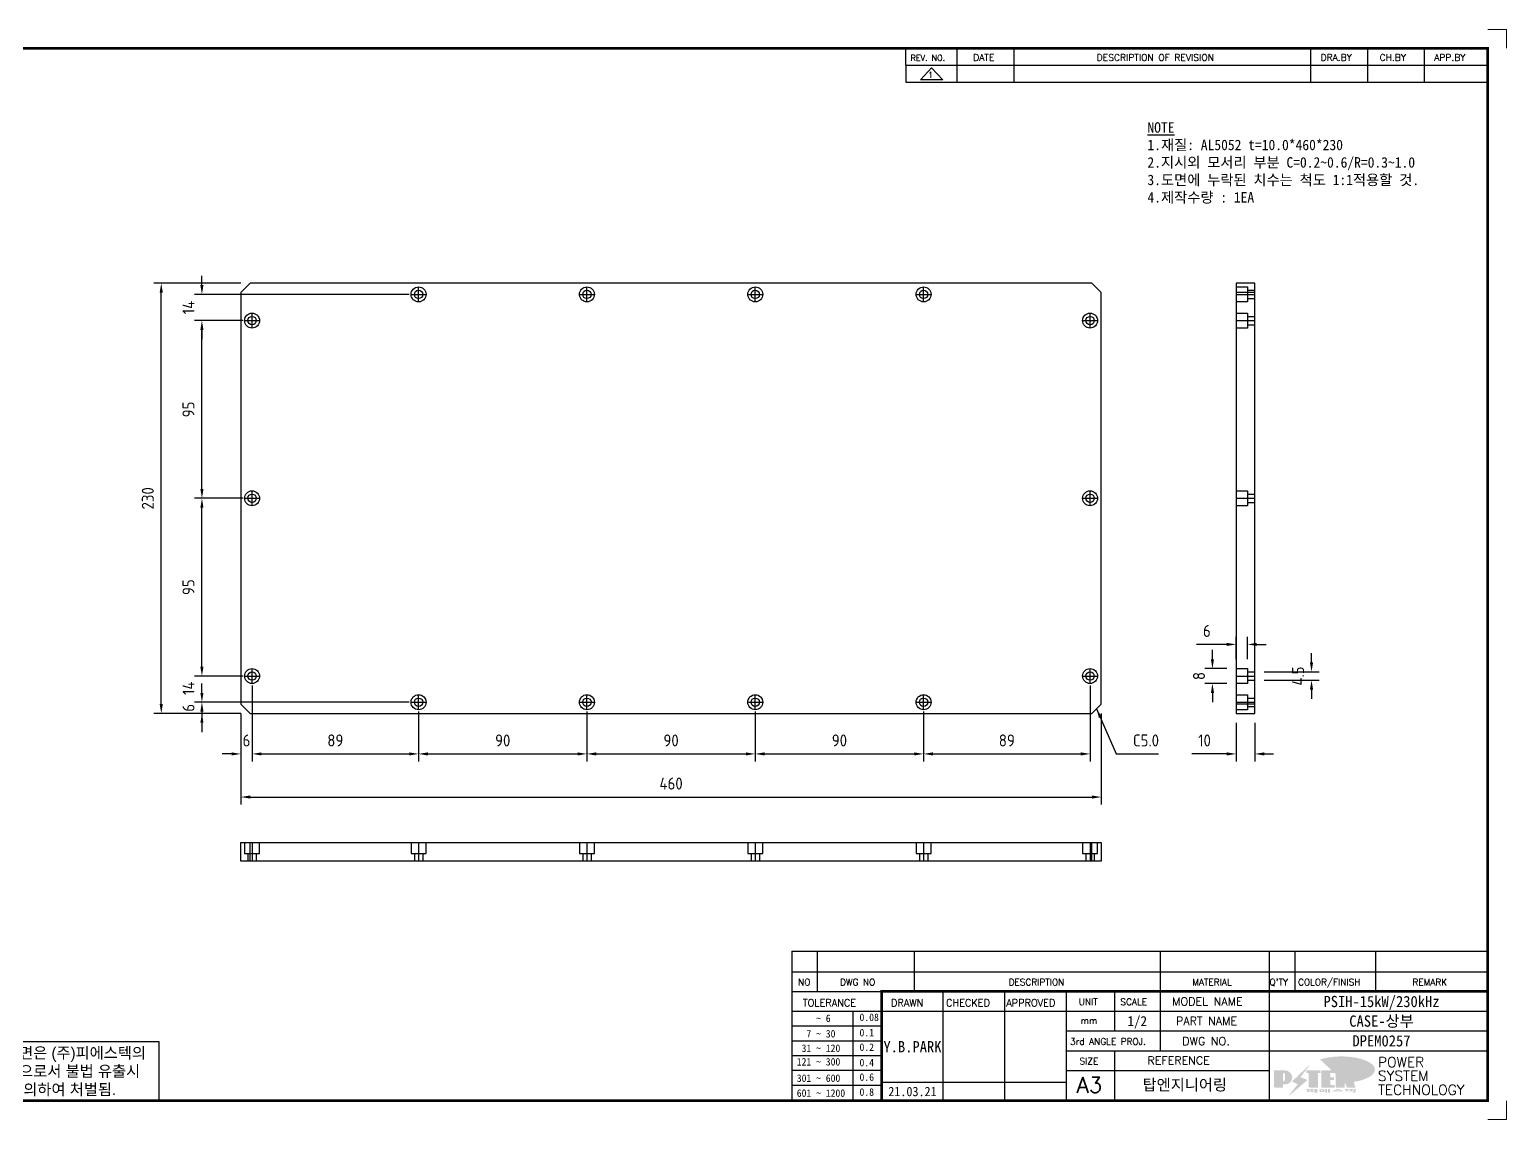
# Model space of a CAD drawing. Header units: millimetres. Extents: x -4251 to 2609, y -1673 to 4048.
# Drawn here: x -1588 to -798, y -331 to 251 of the extents above; entities that cross this region are included whole.
import ezdxf
from ezdxf.enums import TextEntityAlignment as Align

# ---------------------------------------------------------------- set-up
doc = ezdxf.new("R2010")
doc.units = ezdxf.units.MM
doc.linetypes.add('CENTER', pattern=[50.8, 31.75, -6.35, 6.35, -6.35])
doc.linetypes.add('HIDDENX2', pattern=[19.05, 12.7, -6.35])
for name, color, linetype in [('CENTER', 1, 'CENTER'), ('FORMAT-1', 7, 'Continuous'), ('line', 3, 'Continuous')]:
    doc.layers.add(name, color=color, linetype=linetype)
doc.styles.add('h1', font='')
doc.styles.add('HAN', font='')
doc.styles.add('RC', font='simplex.shx')
doc.styles.add('ROMANT', font='simplex.shx')
doc.styles.add('RT', font='simplex.shx', dxfattribs={"oblique": 15})
doc.styles.get("Standard").update_dxf_attribs({"font": 'ISOCP.SHX', "bigfont": 'WHGTXT.SHX'})
doc.styles.get('h1').set_extended_font_data('New Gulim')
doc.styles.get('HAN').set_extended_font_data('GulimChe')
doc.dimstyles.new('PS-2', dxfattribs={"dimscale": 2, "dimtxt": 3.2, "dimasz": 2.5, "dimexe": 2, "dimexo": 2.5, "dimgap": 2, "dimtad": 1, "dimtoh": 1, "dimrnd": 0.05, "dimzin": 12, "dimdsep": 46, "dimtxsty": 'Standard', "dimcen": 0, "dimclrt": 2, "dimazin": 3, "dimtfac": 1, "dimtofl": 0, "dimtmove": 0, "dimatfit": 3, "dimfxl": 0, "dimtolj": 1, "dimtzin": 0, "dimarcsym": 0})

# ---------------------------------------------------------------- blocks, each defined once
blk = doc.blocks.new('A$C3D6151C9')
at = {"color": 4}
for p, q in [((-455, 0), (-455, 10)), ((-5, 0), (-5, 10))]:
    blk.add_line(p, q, dxfattribs=at)
at = {"color": 2, "linetype": 'HIDDENX2'}
for p, q in [((-456.25, 4), (-456.25, 0)), ((-451.75, 4), (-451.75, 0)), ((-367.25, 4), (-367.25, 0)), ((-362.75, 4), (-362.75, 0)), ((-277.25, 4), (-277.25, 0)), ((-272.75, 4), (-272.75, 0)), ((-187.25, 4), (-187.25, 0)), ((-182.75, 4), (-182.75, 0)), ((-97.25, 4), (-97.25, 0)), ((-92.75, 4), (-92.75, 0)), ((-8.25, 4), (-8.25, 0)), ((-3.75, 4), (-3.75, 0))]:
    blk.add_line(p, q, dxfattribs=at)
at = {"color": 4}
blk.add_lwpolyline([(-460, 10), (0, 10), (0, 0), (-460, 0)], close=True, dxfattribs=at)
at = {"color": 2, "linetype": 'HIDDENX2'}
for points in [[(-458, 10), (-458, 4), (-450, 4), (-450, 10)], [(-369, 10), (-369, 4), (-361, 4), (-361, 10)], [(-279, 10), (-279, 4), (-271, 4), (-271, 10)], [(-189, 10), (-189, 4), (-181, 4), (-181, 10)], [(-99, 10), (-99, 4), (-91, 4), (-91, 10)], [(-10, 10), (-10, 4), (-2, 4), (-2, 10)]]:
    blk.add_lwpolyline(points, dxfattribs=at)
at = {"layer": 'CENTER'}
for p, q in [((-454, 10), (-454, 0)), ((-365, 10), (-365, 0)), ((-275, 10), (-275, 0)), ((-185, 10), (-185, 0)), ((-95, 10), (-95, 0)), ((-6, 10), (-6, 0))]:
    blk.add_line(p, q, dxfattribs=at)
blk = doc.blocks.new('A$C3FE42709')
at = {"color": 4}
for p, q in [((-219, 0), (-219, 10)), ((1, 0), (1, 10))]:
    blk.add_line(p, q, dxfattribs=at)
at = {"color": 2, "linetype": 'HIDDENX2'}
for p, q in [((-220.25, 4), (-220.25, 0)), ((-215.75, 4), (-215.75, 0)), ((-206.25, 4), (-206.25, 0)), ((-201.75, 4), (-201.75, 0)), ((-111.25, 4), (-111.25, 0)), ((-106.75, 4), (-106.75, 0)), ((-16.25, 4), (-16.25, 0)), ((-11.75, 4), (-11.75, 0)), ((-2.25, 4), (-2.25, 0)), ((2.25, 4), (2.25, 0))]:
    blk.add_line(p, q, dxfattribs=at)
at = {"color": 4}
blk.add_lwpolyline([(-224, 10), (6, 10), (6, 0), (-224, 0)], close=True, dxfattribs=at)
at = {"color": 2, "linetype": 'HIDDENX2'}
for points in [[(-222, 10), (-222, 4), (-214, 4), (-214, 10)], [(-208, 10), (-208, 4), (-200, 4), (-200, 10)], [(-113, 10), (-113, 4), (-105, 4), (-105, 10)], [(-18, 10), (-18, 4), (-10, 4), (-10, 10)], [(-4, 10), (-4, 4), (4, 4), (4, 10)]]:
    blk.add_lwpolyline(points, dxfattribs=at)
at = {"layer": 'CENTER'}
for p, q in [((-218, 10), (-218, 0)), ((-204, 10), (-204, 0)), ((-109, 10), (-109, 0)), ((-14, 10), (-14, 0)), ((0, 10), (0, 0))]:
    blk.add_line(p, q, dxfattribs=at)
blk = doc.blocks.new('re3')
at = {"color": 180}
for p, q in [((0, 0), (0, -4.55)), ((6.87, -0.64), (3.86, -3.91)), ((9.88, -3.91), (3.86, -3.91)), ((6.87, -0.64), (9.88, -3.91)), ((13.74, -4.55), (13.74, 0)), ((28.97, -4.55), (28.97, 0)), ((108.25, -4.55), (108.25, 0)), ((123.49, -4.55), (123.49, 0)), ((138.64, -4.55), (138.64, 0)), ((0, -4.55), (155.53, -4.55))]:
    blk.add_line(p, q, dxfattribs=at)
at = {"color": 2, "style": 'RC', "oblique": 15}
blk.add_attdef('REV.NO', text='', height=1.56, dxfattribs=at).set_placement((6.59, -2.56), align=Align.MIDDLE_CENTER)
blk.add_attdef('-1', text='', height=1.56, dxfattribs=at).set_placement((9.37, -1.66), align=Align.MIDDLE_LEFT)
at = {"color": 2, "style": 'HAN'}
for tag, p in [('REV.-DATE', (21.36, -2.28)), ('DRA.BY', (115.87, -2.28)), ('CH.BY', (131.07, -2.28)), ('APP.BY', (147.09, -2.28))]:
    blk.add_attdef(tag, text='', height=2.5, dxfattribs=at).set_placement(p, align=Align.MIDDLE_CENTER)
blk.add_attdef('DESCRIPTION-OF-REVISION', text='', height=2.5, dxfattribs=at).set_placement((31.61, -2.28), align=Align.MIDDLE_LEFT)
blk = doc.blocks.new('no3')
at = {"color": 180}
for p, q in [((0, 5.5), (0, 0)), ((0, 5.5), (186, 5.5)), ((6.79, 5.5), (6.79, 0)), ((32.74, 0.11), (32.74, 5.5)), ((98.4, 5.5), (98.4, 0)), ((127.61, 5.5), (127.61, 0)), ((134.43, 5.5), (134.43, 0)), ((155.98, 5.5), (155.98, 0))]:
    blk.add_line(p, q, dxfattribs=at)
at = {"color": 2, "style": 'HAN'}
for tag, p in [('PART-NO', (19.76, 2.75)), ('MATERIAL', (111.38, 2.75)), ("Q'TY", (131.02, 2.75)), ('COLOR/FINISH', (145.2, 2.75)), ('REMARK', (170.76, 2.75))]:
    blk.add_attdef(tag, text='', height=2.9, dxfattribs=at).set_placement(p, align=Align.MIDDLE_CENTER)
blk.add_attdef('DESCRIPTION', text='', height=2.9, dxfattribs=at).set_placement((34.51, 2.75), align=Align.MIDDLE_LEFT)
at = {"color": 2, "style": 'RT', "oblique": 15}
blk.add_attdef('NO', text='', height=1.74, dxfattribs=at).set_placement((3.38, 2.51), align=Align.MIDDLE_CENTER)
blk = doc.blocks.new('t3')
for p, q in [((0, 15.88), (46.25, 15.88)), ((0, 15.88), (0, 0)), ((46.25, 15.88), (46.25, 0)), ((0, 0), (46.25, 0))]:
    blk.add_line(p, q)
at = {"color": 1, "style": 'h1'}
for s, p in [('이도면은 (주)피에스텍의', (1.4, 11.29)), ('자산으로서 불법 유출시', (1.4, 6.41)), ('법에 의하여 처벌됨.', (1.4, 1.52))]:
    blk.add_text(s, height=3, dxfattribs=at).set_placement(p)
blk = doc.blocks.new('new LOGO')
at = {"layer": 'line'}
h = blk.add_hatch(color=253, dxfattribs=at)
edge = h.paths.add_edge_path()
edge.add_ellipse((333.9, 86.4), major_axis=(-165.9, 0), ratio=0.39426, start_angle=111.51268, end_angle=334.46902)
edge.add_ellipse((314.1, 81.2), major_axis=(-153.7, 0), ratio=0.40699, start_angle=121.30662, end_angle=327.74369, ccw=False)
edge.add_line((394, 27.8), (394.7, 25.6))
h = blk.add_hatch(color=1, dxfattribs=at)
h.paths.add_polyline_path([(41.5, 16.4), (54.3, 16.4, 1), (54.3, 82.9), (0, 82.9), (0, -0.1), (41.5, -0.1)])
h.paths.add_polyline_path([(41.5, 27.9), (41.5, 71.9), (43.6, 71.9, -0.414214), (54.6, 60.9), (54.6, 38.9, -0.414214), (43.6, 27.9)], flags=16)
h.paths.add_polyline_path([(214.7, 71.9), (227.5, 71.9), (227.5, 82.9), (159.7, 82.9), (159.7, 71.9), (172.5, 71.9), (172.5, -0.1), (214.7, -0.1)])
h.paths.add_polyline_path([(276, 37.4), (294.8, 37.4), (294.8, 49.1), (276, 49.1), (276, 71.9), (294.8, 71.9), (294.8, 82.9), (234.5, 82.9), (234.5, -0.1), (297, -0.1), (297, 10.9), (276, 10.9)])
h.paths.add_polyline_path([(347.2, 35.2), (359.7, -0.1), (400.5, -0.1), (379.6, 66.8), (399.7, 82.9), (380.6, 82.9), (347.2, 61.6), (347.2, 82.9), (305.5, 82.9), (305.5, -0.1), (347.2, -0.1)])
h = blk.add_hatch(color=250, dxfattribs=at)
h.paths.add_polyline_path([(44.5, 69.4), (46.6, 69.4, -0.129793), (52, 68, 0.221832), (43.6, 71.9), (41.5, 71.9), (41.5, 27.9), (43.6, 27.9, 0.02048), (44.5, 28)], flags=17)
h.paths.add_polyline_path([(44.5, 13.9), (57.3, 13.9, 0.72362), (77.1, 73.9, -0.679777), (54.3, 16.4), (41.5, 16.4), (41.5, -0.1), (3, -0.1), (3, -2.6), (44.5, -2.6)])
h.paths.add_polyline_path([(117.9, 14.2), (71.5, -44.4), (77.1, -39.6), (120.8, 15.6), (92, 28.9), (173.3, 106), (177.5, 111.4), (89.1, 27.6)])
h.paths.add_polyline_path([(162.7, 71.9), (162.7, 69.4), (172.5, 69.4), (172.5, 71.9)], flags=17)
h.paths.add_polyline_path([(217.7, 69.4), (230.5, 69.4), (230.5, 80.4), (227.5, 80.4), (227.5, 71.9), (214.7, 71.9), (214.7, -0.1), (175.5, -0.1), (175.5, -2.6), (217.7, -2.6)])
h.paths.add_polyline_path([(297.8, 46.6), (294.8, 46.6), (294.8, 37.4), (276, 37.4), (276, 10.9), (279, 10.9), (279, 34.9), (297.8, 34.9)])
h.paths.add_polyline_path([(300, 8.4), (297, 8.4), (297, -0.1), (237.5, -0.1), (237.5, -2.6), (300, -2.6)])
h.paths.add_polyline_path([(297.8, 80.4), (294.8, 80.4), (294.8, 71.9), (276, 71.9), (276, 49.1), (279, 49.1), (279, 69.4), (297.8, 69.4)])
h.paths.add_polyline_path([(350.2, 80.4), (347.2, 80.4), (347.2, 61.6), (350.2, 63.5)])
h.paths.add_polyline_path([(350.2, 26.7), (347.2, 35.2), (347.2, -0.1), (308.5, -0.1), (308.5, -2.6), (350.2, -2.6)])
h.paths.add_polyline_path([(402.7, 80.4), (396.5, 80.4), (379.6, 66.8), (400.5, -0.1), (361.8, -0.1), (362.7, -2.6), (403.5, -2.6), (382.6, 64.3)])
blk.add_hatch(color=5, dxfattribs=at).paths.add_polyline_path([(166.3, 35), (131, 49), (180.4, 112.7), (92, 28.9), (120.8, 15.6), (74.4, -43)])
h = blk.add_hatch(color=250, dxfattribs=at)
edge = h.paths.add_edge_path()
edge.add_ellipse((237.8, -17.6), major_axis=(-14.3, 0), ratio=0.526336, start_angle=192.2456, end_angle=269.07481)
edge.add_line((238.1, -10.1), (237.6, -10.1))
edge.add_ellipse((237.8, -17.6), major_axis=(-14.3, 0), ratio=0.526336, start_angle=270.92519, end_angle=449.07481)
edge.add_line((237.6, -25.1), (238.1, -25.1))
edge.add_ellipse((237.8, -17.6), major_axis=(-14.3, 0), ratio=0.526336, start_angle=450.92519, end_angle=527.7544)
edge.add_line((251.7, -19.2), (254.1, -19.2))
edge.add_line((254.1, -19.2), (254.1, -27.1))
edge.add_line((254.1, -27.1), (263.1, -27.1))
edge.add_line((263.1, -27.1), (263.1, -10.1))
edge.add_line((263.1, -10.1), (254.1, -10.1))
edge.add_line((254.1, -10.1), (254.1, -16))
edge.add_line((254.1, -16), (251.7, -16))
h.paths.add_polyline_path([(241, -16.4), (241, -18.7, -1), (234.4, -18.7), (234.4, -16.4, -1)], flags=16)
h.paths.add_polyline_path([(278.2, -10.1), (268.1, -10.1), (268.1, -27.1), (278.2, -27.1)])
h.paths.add_polyline_path([(310.3, -10.1), (310.3, -11.1, -0.157169), (289.3, -17.5), (294, -19.9, 0.128407), (316.3, -15.9, 0.128407), (338.6, -19.9), (343.3, -17.5, -0.157169), (322.2, -11.1), (322.2, -10.1)])
h.paths.add_polyline_path([(342.1, -25.1), (342.1, -22.3), (290.4, -22.3), (290.4, -25.1)])
h.paths.add_polyline_path([(352, -10.1), (352, -16.2, 0.414214), (354, -18.2), (378.7, -18.2), (378.7, -19.6), (390.2, -19.6), (390.2, -10.1), (378.7, -10.1), (378.7, -13.6), (374.7, -13.6), (374.7, -15.1), (378.7, -15.1), (378.7, -16.2), (364.7, -16.2), (364.7, -15.1), (371.2, -15.1), (371.2, -13.6), (364.7, -13.6), (364.7, -12.6), (374.7, -12.6), (374.7, -10.1)])
h.paths.add_polyline_path([(393.8, -10.1), (393.8, -19.6), (405, -19.6), (405, -10.1)])
h.paths.add_polyline_path([(405, -27.1), (405, -20.9), (356.8, -20.9), (356.8, -23), (391.8, -23), (391.8, -27.1)])
h.paths.add_polyline_path([(200.4, -10.1), (200.4, -22.3), (193.2, -22.3), (193.2, -12.6), (196.6, -12.6), (196.6, -10.1), (161, -10.1), (161, -12.6), (164.5, -12.6), (164.5, -22.3), (161, -22.3), (161, -25.1), (200.4, -25.1), (200.4, -27.1), (213.9, -27.1), (213.9, -10.1)])
h.paths.add_polyline_path([(182, -12.6), (175.6, -12.6), (175.6, -22.3), (182, -22.3)], flags=17)
blk = doc.blocks.new('format-3')
at = {"color": 3, "lineweight": 9}
for p, q in [((0, 286.3), (0, 291.3)), ((5, 291.3), (0, 291.3)), ((414.5, 291.3), (419.5, 291.3)), ((419.5, 286.3), (419.5, 291.3)), ((0, 5), (0, 0)), ((419.5, 5), (419.5, 0)), ((5, 0), (0, 0)), ((414.5, 0), (419.5, 0))]:
    blk.add_line(p, q, dxfattribs=at)
at = {"color": 180}
for p, q in [((258.97, 281.75), (258.97, 286.3)), ((272.71, 281.75), (272.71, 286.3)), ((287.94, 281.75), (287.94, 286.3)), ((367.22, 281.75), (367.22, 286.3)), ((382.45, 281.75), (382.45, 286.3)), ((397.61, 281.75), (397.61, 286.3)), ((258.97, 281.75), (414.5, 281.75)), ((228.5, 39.49), (228.5, 5)), ((228.5, 39.49), (414.5, 39.49)), ((235.29, 39.49), (235.29, 34.21)), ((261.24, 34.21), (261.24, 39.49)), ((326.9, 39.49), (326.9, 34.21)), ((356.11, 39.49), (356.11, 34.21)), ((362.93, 39.49), (362.93, 34.21)), ((384.48, 39.49), (384.48, 34.21)), ((228.5, 34.21), (252.48, 34.21)), ((268.96, 5), (268.96, 34.21)), ((285.45, 5), (285.45, 34.21)), ((301.94, 5), (301.94, 34.21)), ((314.72, 34.21), (314.72, 23.65)), ((326.9, 34.21), (326.9, 18.37)), ((356.11, 34.21), (356.11, 5)), ((228.5, 28.93), (252.48, 28.93)), ((244.89, 5.23), (244.89, 28.93)), ((252.48, 28.93), (414.5, 28.93)), ((228.5, 24.98), (252.48, 24.98)), ((228.5, 21.03), (252.48, 21.03)), ((301.94, 23.65), (414.5, 23.65)), ((228.5, 17.08), (252.48, 17.08)), ((301.94, 18.37), (414.5, 18.37)), ((314.72, 18.37), (314.72, 5)), ((228.5, 13.13), (252.48, 13.13)), ((301.94, 13.09), (356.11, 13.09)), ((228.5, 9.18), (252.48, 9.18)), ((252.48, 9.95), (301.94, 9.95))]:
    blk.add_line(p, q, dxfattribs=at)
at = {"const_width": 0.7}
blk.add_lwpolyline([(252.48, 5), (252.48, 34.21), (414.5, 34.21)], dxfattribs=at)
at = {"layer": 'FORMAT-1', "const_width": 0.7}
blk.add_lwpolyline([(13, 5), (13, 286.3), (414.5, 286.3), (414.5, 5)], close=True, dxfattribs=at)
blk.add_blockref('t3', (13, 5))
at = {"xscale": 0.05400000000000027, "yscale": 0.05400000000000027, "zscale": 0.05400000000000027}
blk.add_blockref('new LOGO', (357.35, 8.65), dxfattribs=at)
at = {"color": 2}
for s, height, style, p in [('REV. NO.', 1.56, 'RC', (260.23, 282.95)), ('DATE', 1.788, 'RC', (276.95, 282.94)), ('DESCRIPTION OF REVISION', 1.7875, 'RC', (309.98, 282.94)), ('DRA.BY', 1.788, 'RC', (369.83, 282.94)), ('CH.BY', 1.788, 'RC', (385.59, 282.94)), ('APP.BY', 1.788, 'RC', (400.18, 282.94)), ('NO', 1.742, 'RC', (230.16, 35.83)), ('DWG NO', 1.742, 'RC', (241.36, 35.83)), ('DESCRIPTION', 1.7424, 'RC', (286.43, 35.83)), ('MATERIAL', 1.742, 'RC', (335.52, 35.83)), ("Q'TY", 1.742, 'RC', (356.17, 35.83)), ('COLOR/FINISH', 1.7424, 'RC', (363.8, 35.83)), ('REMARK', 1.742, 'RC', (394.37, 35.83)), (' TOLERANCE', 1.9, 'RC', (230.11, 30.22)), ('DRAWN', 1.9, 'RC', (255, 30.22)), ('CHECKED', 1.9, 'RC', (269.71, 30.22)), ('APPROVED', 1.9, 'RC', (285.8, 30.22)), ('UNIT', 1.742, 'RC', (305.19, 30.55)), ('SCALE', 1.742, 'RC', (316.32, 30.55)), ('MODEL NAME', 2.178, 'RC', (330.12, 30.46)), ('    ~ 6', 2, 'HAN', (229.8, 26.03)), ('0.08', 2, 'HAN', (246.57, 26.31)), ('  7 ~ 30', 2, 'HAN', (229.8, 21.91)), ('0.1', 2, 'HAN', (246.57, 22.2)), ('mm', 1.742, 'RC', (305.67, 25.56)), ('PART NAME', 2.178, 'RC', (331.17, 25.24)), (' 31 ~ 120', 2, 'HAN', (229.8, 18.04)), ('0.2', 2, 'HAN', (246.57, 18.32)), ('3rd ANGLE PROJ.', 1.7424, 'RC', (302.87, 19.97)), ('DWG NO.', 2.178, 'RC', (332.84, 19.85)), ('121 ~ 300', 2, 'HAN', (229.8, 14.42)), ('0.4', 2, 'HAN', (246.57, 14.2)), ('SIZE', 1.742, 'RC', (305.39, 14.71)), ('REFERENCE', 2.178, 'RC', (323.52, 14.69)), ('301 ~ 600', 2, 'HAN', (229.8, 10.04)), ('0.6', 2, 'HAN', (246.57, 10.32)), ('601 ~ 1200', 2, 'HAN', (229.8, 6.05)), ('0.8', 2, 'HAN', (246.57, 6.33))]:
    blk.add_text(s, height=height, dxfattribs=dict(at, style=style)).set_placement(p)
at = {"style": 'ROMANT'}
for s, p in [('POWER', (385.15, 13.96)), ('SYSTEM', (385.15, 10.31)), ('TECHNOLOGY', (385.15, 6.56))]:
    blk.add_text(s, height=2.7, dxfattribs=at).set_placement(p)
at = {"color": 2, "lineweight": 25, "style": 'RC'}
blk.add_text('A3', height=4.182, dxfattribs=at).set_placement((304.61, 7.14))
at = {"style": 'HAN'}
for tag, height, p in [('MODEL-NAME', 3, (386.1, 31.53)), ('SCALE', 2.7, (320.81, 26.29)), ('PART-NAME', 3, (386.1, 26.29)), ('DRA-BY', 3, (260.72, 19.44)), ('CH-BY', 3, (277.21, 19.44)), ('APP-BY', 3, (293.7, 19.44)), ('DWG-NO', 3, (386.1, 21.01)), ('DRA-DATE', 2.5, (260.72, 7.47)), ('CH-DATE', 2.5, (277.21, 7.47)), ('APP-DATE', 2.5, (293.7, 7.47)), ('관련업체', 3, (333.52, 9.26))]:
    blk.add_attdef(tag, text='', height=height, dxfattribs=at).set_placement(p, align=Align.MIDDLE_CENTER)
blk = doc.blocks.new('*D1244')
at = {"color": 0, "lineweight": -2}
for p, q in [((-1469.05, -99.24), (-1469.05, -139.87)), ((-1475.05, -114.24), (-1475.05, -139.87)), ((-1480.05, -135.87), (-1485.05, -135.87)), ((-1464.05, -135.87), (-1459.05, -135.87))]:
    blk.add_line(p, q, dxfattribs=at)
at = {"color": 0}
for points in [[(-1480.05, -135.04), (-1480.05, -136.7), (-1475.05, -135.87)], [(-1464.05, -135.04), (-1464.05, -136.7), (-1469.05, -135.87)]]:
    blk.add_solid(points, dxfattribs=at)
at = {"layer": 'DEFPOINTS', "color": 0}
for p in [(-1469.05, -94.24), (-1475.05, -109.24), (-1469.05, -135.87)]:
    blk.add_point(p, dxfattribs=at)
at = {"color": 2, "insert": (-1472.05, -128.67), "char_height": 6.4, "attachment_point": 5}
blk.add_mtext('\\A1;6', dxfattribs=at)
blk = doc.blocks.new('*D1245')
at = {"color": 0, "lineweight": -2}
for p, q in [((-1469.05, -99.24), (-1469.05, -139.87)), ((-1380.05, -113.24), (-1380.05, -139.87)), ((-1464.05, -135.87), (-1385.05, -135.87))]:
    blk.add_line(p, q, dxfattribs=at)
at = {"color": 0}
for points in [[(-1464.05, -135.04), (-1464.05, -136.7), (-1469.05, -135.87)], [(-1385.05, -135.04), (-1385.05, -136.7), (-1380.05, -135.87)]]:
    blk.add_solid(points, dxfattribs=at)
at = {"layer": 'DEFPOINTS', "color": 0}
for p in [(-1469.05, -94.24), (-1380.05, -108.24), (-1380.05, -135.87)]:
    blk.add_point(p, dxfattribs=at)
at = {"color": 2, "insert": (-1424.55, -128.67), "char_height": 6.4, "attachment_point": 5}
blk.add_mtext('\\A1;89', dxfattribs=at)
blk = doc.blocks.new('*D1246')
at = {"color": 0, "lineweight": -2}
for p, q in [((-1380.05, -113.24), (-1380.05, -139.87)), ((-1290.05, -113.24), (-1290.05, -139.87)), ((-1375.05, -135.87), (-1295.05, -135.87))]:
    blk.add_line(p, q, dxfattribs=at)
at = {"color": 0}
for points in [[(-1375.05, -135.04), (-1375.05, -136.7), (-1380.05, -135.87)], [(-1295.05, -135.04), (-1295.05, -136.7), (-1290.05, -135.87)]]:
    blk.add_solid(points, dxfattribs=at)
at = {"layer": 'DEFPOINTS', "color": 0}
for p in [(-1380.05, -108.24), (-1290.05, -108.24), (-1290.05, -135.87)]:
    blk.add_point(p, dxfattribs=at)
at = {"color": 2, "insert": (-1335.05, -128.67), "char_height": 6.4, "attachment_point": 5}
blk.add_mtext('\\A1;90', dxfattribs=at)
blk = doc.blocks.new('*D1247')
at = {"color": 0, "lineweight": -2}
for p, q in [((-1290.05, -113.24), (-1290.05, -139.87)), ((-1200.05, -113.24), (-1200.05, -139.87)), ((-1285.05, -135.87), (-1205.05, -135.87))]:
    blk.add_line(p, q, dxfattribs=at)
at = {"color": 0}
for points in [[(-1285.05, -135.04), (-1285.05, -136.7), (-1290.05, -135.87)], [(-1205.05, -135.04), (-1205.05, -136.7), (-1200.05, -135.87)]]:
    blk.add_solid(points, dxfattribs=at)
at = {"layer": 'DEFPOINTS', "color": 0}
for p in [(-1290.05, -108.24), (-1200.05, -108.24), (-1200.05, -135.87)]:
    blk.add_point(p, dxfattribs=at)
at = {"color": 2, "insert": (-1245.05, -128.67), "char_height": 6.4, "attachment_point": 5}
blk.add_mtext('\\A1;90', dxfattribs=at)
blk = doc.blocks.new('*D1248')
at = {"color": 0, "lineweight": -2}
for p, q in [((-1200.05, -113.24), (-1200.05, -139.87)), ((-1110.05, -113.24), (-1110.05, -139.87)), ((-1195.05, -135.87), (-1115.05, -135.87))]:
    blk.add_line(p, q, dxfattribs=at)
at = {"color": 0}
for points in [[(-1195.05, -135.04), (-1195.05, -136.7), (-1200.05, -135.87)], [(-1115.05, -135.04), (-1115.05, -136.7), (-1110.05, -135.87)]]:
    blk.add_solid(points, dxfattribs=at)
at = {"layer": 'DEFPOINTS', "color": 0}
for p in [(-1200.05, -108.24), (-1110.05, -108.24), (-1110.05, -135.87)]:
    blk.add_point(p, dxfattribs=at)
at = {"color": 2, "insert": (-1155.05, -128.67), "char_height": 6.4, "attachment_point": 5}
blk.add_mtext('\\A1;90', dxfattribs=at)
blk = doc.blocks.new('*D1239')
at = {"color": 0, "lineweight": -2}
for p, q in [((-1021.05, -99.24), (-1021.05, -139.87)), ((-1110.05, -113.24), (-1110.05, -139.87)), ((-1105.05, -135.87), (-1026.05, -135.87))]:
    blk.add_line(p, q, dxfattribs=at)
at = {"color": 0}
for points in [[(-1105.05, -135.04), (-1105.05, -136.7), (-1110.05, -135.87)], [(-1026.05, -135.04), (-1026.05, -136.7), (-1021.05, -135.87)]]:
    blk.add_solid(points, dxfattribs=at)
at = {"layer": 'DEFPOINTS', "color": 0}
for p in [(-1021.05, -94.24), (-1110.05, -108.24), (-1021.05, -135.87)]:
    blk.add_point(p, dxfattribs=at)
at = {"color": 2, "insert": (-1065.55, -128.67), "char_height": 6.4, "attachment_point": 5}
blk.add_mtext('\\A1;89', dxfattribs=at)
blk = doc.blocks.new('*D1240')
at = {"color": 0, "lineweight": -2}
for p, q in [((-1495.86, -103.24), (-1495.86, -98.24)), ((-1385.05, -108.24), (-1499.86, -108.24)), ((-1475.05, -114.24), (-1499.86, -114.24)), ((-1495.86, -119.24), (-1495.86, -124.24))]:
    blk.add_line(p, q, dxfattribs=at)
at = {"color": 0}
for points in [[(-1496.7, -103.24), (-1495.03, -103.24), (-1495.86, -108.24)], [(-1496.7, -119.24), (-1495.03, -119.24), (-1495.86, -114.24)]]:
    blk.add_solid(points, dxfattribs=at)
at = {"layer": 'DEFPOINTS', "color": 0}
for p in [(-1495.86, -108.24), (-1380.05, -108.24), (-1470.05, -114.24)]:
    blk.add_point(p, dxfattribs=at)
at = {"color": 2, "insert": (-1503.06, -111.24), "char_height": 6.4, "attachment_point": 5, "rotation": 90}
blk.add_mtext('\\A1;6', dxfattribs=at)
blk = doc.blocks.new('*D1238')
at = {"color": 0, "lineweight": -2}
for p, q in [((-1495.86, -89.24), (-1495.86, -84.24)), ((-1474.05, -94.24), (-1499.86, -94.24)), ((-1385.05, -108.24), (-1499.86, -108.24)), ((-1495.86, -113.24), (-1495.86, -118.24))]:
    blk.add_line(p, q, dxfattribs=at)
at = {"color": 0}
for points in [[(-1496.7, -89.24), (-1495.03, -89.24), (-1495.86, -94.24)], [(-1496.7, -113.24), (-1495.03, -113.24), (-1495.86, -108.24)]]:
    blk.add_solid(points, dxfattribs=at)
at = {"layer": 'DEFPOINTS', "color": 0}
for p in [(-1495.86, -94.24), (-1469.05, -94.24), (-1380.05, -108.24)]:
    blk.add_point(p, dxfattribs=at)
at = {"color": 2, "insert": (-1503.06, -100.74), "char_height": 6.4, "attachment_point": 5, "rotation": 90}
blk.add_mtext('\\A1;14', dxfattribs=at)
blk = doc.blocks.new('*D1241')
at = {"color": 0, "lineweight": -2}
for p, q in [((-1474.05, 0.76), (-1499.86, 0.76)), ((-1495.86, -89.24), (-1495.86, -4.24)), ((-1474.05, -94.24), (-1499.86, -94.24))]:
    blk.add_line(p, q, dxfattribs=at)
at = {"color": 0}
for points in [[(-1496.7, -4.24), (-1495.03, -4.24), (-1495.86, 0.76)], [(-1496.7, -89.24), (-1495.03, -89.24), (-1495.86, -94.24)]]:
    blk.add_solid(points, dxfattribs=at)
at = {"layer": 'DEFPOINTS', "color": 0}
for p in [(-1495.86, 0.76), (-1469.05, 0.76), (-1469.05, -94.24)]:
    blk.add_point(p, dxfattribs=at)
at = {"color": 2, "insert": (-1503.06, -46.74), "char_height": 6.4, "attachment_point": 5, "rotation": 90}
blk.add_mtext('\\A1;95', dxfattribs=at)
blk = doc.blocks.new('*D1242')
at = {"color": 0, "lineweight": -2}
for p, q in [((-1474.05, 95.76), (-1499.86, 95.76)), ((-1495.86, 5.76), (-1495.86, 90.76)), ((-1474.05, 0.76), (-1499.86, 0.76))]:
    blk.add_line(p, q, dxfattribs=at)
at = {"color": 0}
for points in [[(-1496.7, 90.76), (-1495.03, 90.76), (-1495.86, 95.76)], [(-1496.7, 5.76), (-1495.03, 5.76), (-1495.86, 0.76)]]:
    blk.add_solid(points, dxfattribs=at)
at = {"layer": 'DEFPOINTS', "color": 0}
for p in [(-1495.86, 95.76), (-1469.05, 95.76), (-1469.05, 0.76)]:
    blk.add_point(p, dxfattribs=at)
at = {"color": 2, "insert": (-1503.06, 48.26), "char_height": 6.4, "attachment_point": 5, "rotation": 90}
blk.add_mtext('\\A1;95', dxfattribs=at)
blk = doc.blocks.new('*D1243')
at = {"color": 0, "lineweight": -2}
for p, q in [((-1495.86, 114.76), (-1495.86, 119.76)), ((-1385.05, 109.76), (-1499.86, 109.76)), ((-1474.05, 95.76), (-1499.86, 95.76)), ((-1495.86, 90.76), (-1495.86, 85.76))]:
    blk.add_line(p, q, dxfattribs=at)
at = {"color": 0}
for points in [[(-1496.7, 114.76), (-1495.03, 114.76), (-1495.86, 109.76)], [(-1496.7, 90.76), (-1495.03, 90.76), (-1495.86, 95.76)]]:
    blk.add_solid(points, dxfattribs=at)
at = {"layer": 'DEFPOINTS', "color": 0}
for p in [(-1495.86, 109.76), (-1380.05, 109.76), (-1469.05, 95.76)]:
    blk.add_point(p, dxfattribs=at)
at = {"color": 2, "insert": (-1503.06, 102.76), "char_height": 6.4, "attachment_point": 5, "rotation": 90}
blk.add_mtext('\\A1;14', dxfattribs=at)
blk = doc.blocks.new('*D1249')
at = {"color": 0, "lineweight": -2}
for p, q in [((-1475.05, -114.24), (-1475.05, -162.92)), ((-1015.05, -114.24), (-1015.05, -162.92)), ((-1470.05, -158.92), (-1020.05, -158.92))]:
    blk.add_line(p, q, dxfattribs=at)
at = {"color": 0}
for points in [[(-1470.05, -158.09), (-1470.05, -159.76), (-1475.05, -158.92)], [(-1020.05, -158.09), (-1020.05, -159.76), (-1015.05, -158.92)]]:
    blk.add_solid(points, dxfattribs=at)
at = {"layer": 'DEFPOINTS', "color": 0}
for p in [(-1475.05, -109.24), (-1015.05, -109.24), (-1015.05, -158.92)]:
    blk.add_point(p, dxfattribs=at)
at = {"color": 2, "insert": (-1245.05, -151.72), "char_height": 6.4, "attachment_point": 5}
blk.add_mtext('\\A1;460', dxfattribs=at)
blk = doc.blocks.new('*D1250')
at = {"color": 0, "lineweight": -2}
for p, q in [((-1475.05, 115.76), (-1521.61, 115.76)), ((-1517.61, -109.24), (-1517.61, 110.76)), ((-1475.05, -114.24), (-1521.61, -114.24))]:
    blk.add_line(p, q, dxfattribs=at)
at = {"color": 0}
for points in [[(-1518.44, 110.76), (-1516.77, 110.76), (-1517.61, 115.76)], [(-1518.44, -109.24), (-1516.77, -109.24), (-1517.61, -114.24)]]:
    blk.add_solid(points, dxfattribs=at)
at = {"layer": 'DEFPOINTS', "color": 0}
for p in [(-1517.61, 115.76), (-1470.05, 115.76), (-1470.05, -114.24)]:
    blk.add_point(p, dxfattribs=at)
at = {"color": 2, "insert": (-1524.81, 0.76), "char_height": 6.4, "attachment_point": 5, "rotation": 90}
blk.add_mtext('\\A1;230', dxfattribs=at)
blk = doc.blocks.new('*D1251')
at = {"color": 0, "lineweight": -2}
for p, q in [((-947.96, -77.34), (-964.23, -77.34)), ((-942.96, -85.24), (-942.96, -73.34)), ((-936.96, -85.24), (-936.96, -73.34)), ((-931.96, -77.34), (-926.96, -77.34))]:
    blk.add_line(p, q, dxfattribs=at)
at = {"color": 0}
for points in [[(-947.96, -76.51), (-947.96, -78.17), (-942.96, -77.34)], [(-931.96, -76.51), (-931.96, -78.17), (-936.96, -77.34)]]:
    blk.add_solid(points, dxfattribs=at)
at = {"layer": 'DEFPOINTS', "color": 0}
for p in [(-942.96, -77.34), (-942.96, -90.24), (-936.96, -90.24)]:
    blk.add_point(p, dxfattribs=at)
at = {"color": 2, "insert": (-958.59, -70.14), "char_height": 6.4, "attachment_point": 5}
blk.add_mtext('\\A1;6', dxfattribs=at)
blk = doc.blocks.new('*D1252')
at = {"color": 0, "lineweight": -2}
for p, q in [((-955.63, -85.24), (-955.63, -80.24)), ((-947.96, -90.24), (-959.63, -90.24)), ((-947.96, -98.24), (-959.63, -98.24)), ((-955.63, -103.24), (-955.63, -108.24))]:
    blk.add_line(p, q, dxfattribs=at)
at = {"color": 0}
for points in [[(-956.46, -85.24), (-954.79, -85.24), (-955.63, -90.24)], [(-956.46, -103.24), (-954.79, -103.24), (-955.63, -98.24)]]:
    blk.add_solid(points, dxfattribs=at)
at = {"layer": 'DEFPOINTS', "color": 0}
for p in [(-955.63, -90.24), (-942.96, -90.24), (-942.96, -98.24)]:
    blk.add_point(p, dxfattribs=at)
at = {"color": 2, "insert": (-962.83, -94.24), "char_height": 6.4, "attachment_point": 5, "rotation": 90}
blk.add_mtext('\\A1;8', dxfattribs=at)
blk = doc.blocks.new('*D1253')
at = {"color": 0, "lineweight": -2}
for p, q in [((-902.66, -86.99), (-902.66, -81.99)), ((-927.96, -91.99), (-898.66, -91.99)), ((-927.96, -96.49), (-898.66, -96.49)), ((-902.66, -101.49), (-902.66, -106.49))]:
    blk.add_line(p, q, dxfattribs=at)
at = {"color": 0}
for points in [[(-903.49, -86.99), (-901.82, -86.99), (-902.66, -91.99)], [(-903.49, -101.49), (-901.82, -101.49), (-902.66, -96.49)]]:
    blk.add_solid(points, dxfattribs=at)
at = {"layer": 'DEFPOINTS', "color": 0}
for p in [(-932.96, -91.99), (-902.66, -91.99), (-932.96, -96.49)]:
    blk.add_point(p, dxfattribs=at)
at = {"color": 2, "insert": (-909.86, -94.24), "char_height": 6.4, "attachment_point": 5, "rotation": 90}
blk.add_mtext('\\A1;4.5', dxfattribs=at)
blk = doc.blocks.new('*D1254')
at = {"color": 0, "lineweight": -2}
for p, q in [((-942.96, -119.24), (-942.96, -139.87)), ((-932.96, -119.24), (-932.96, -139.87)), ((-947.96, -135.87), (-966.73, -135.87)), ((-927.96, -135.87), (-922.96, -135.87))]:
    blk.add_line(p, q, dxfattribs=at)
at = {"color": 0}
for points in [[(-947.96, -135.04), (-947.96, -136.7), (-942.96, -135.87)], [(-927.96, -135.04), (-927.96, -136.7), (-932.96, -135.87)]]:
    blk.add_solid(points, dxfattribs=at)
at = {"layer": 'DEFPOINTS', "color": 0}
for p in [(-942.96, -114.24), (-932.96, -114.24), (-942.96, -135.87)]:
    blk.add_point(p, dxfattribs=at)
at = {"color": 2, "insert": (-959.85, -128.67), "char_height": 6.4, "attachment_point": 5}
blk.add_mtext('\\A1;10', dxfattribs=at)

msp = doc.modelspace()

# ---------------------------------------------------------------- linework, layer by layer
at = {"color": 4, "elevation": 0}
msp.add_lwpolyline([(-1020.0497, 115.7649), (-1470.0497, 115.7649), (-1475.0497, 110.7649), (-1475.0497, -109.2351), (-1470.0497, -114.2351), (-1020.0497, -114.2351), (-1015.0497, -109.2351), (-1015.0497, 110.7649)], close=True, dxfattribs=at)
at = {"color": 4}
for centre, radius in [((-1380.0497, 109.7649, 0), 4), ((-1380.0497, 109.7649, 0), 2.25), ((-1290.0497, 109.7649, 0), 4), ((-1290.0497, 109.7649, 0), 2.25), ((-1200.0497, 109.7649, 0), 4), ((-1200.0497, 109.7649, 0), 2.25), ((-1110.0497, 109.7649, 0), 4), ((-1110.0497, 109.7649, 0), 2.25), ((-1469.0497, 95.7649, 0), 4), ((-1469.0497, 95.7649, 0), 2.25), ((-1021.0497, 95.7649, 0), 4), ((-1021.0497, 95.7649, 0), 2.25), ((-1469.0497, 0.7649, 0), 4), ((-1469.0497, 0.7649, 0), 2.25), ((-1021.0497, 0.7649, 0), 4), ((-1021.0497, 0.7649, 0), 2.25), ((-1469.0497, -94.2351, 0), 4), ((-1469.0497, -94.2351, 0), 2.25), ((-1021.0497, -94.2351, 0), 4), ((-1021.0497, -94.2351, 0), 2.25), ((-1380.0497, -108.2351, 0), 4), ((-1380.0497, -108.2351, 0), 2.25), ((-1290.0497, -108.2351, 0), 4), ((-1290.0497, -108.2351, 0), 2.25), ((-1200.0497, -108.2351, 0), 4), ((-1200.0497, -108.2351, 0), 2.25), ((-1110.0497, -108.2351, 0), 4), ((-1110.0497, -108.2351, 0), 2.25)]:
    msp.add_circle(centre, radius, dxfattribs=at)
at = {"layer": 'CENTER'}
for p, q in [((-1380.0497, 105.7649, 0), (-1380.0497, 113.7649, 0)), ((-1290.0497, 105.7649, 0), (-1290.0497, 113.7649, 0)), ((-1200.0497, 105.7649, 0), (-1200.0497, 113.7649, 0)), ((-1110.0497, 105.7649, 0), (-1110.0497, 113.7649, 0)), ((-1384.0497, 109.7649, 0), (-1376.0497, 109.7649, 0)), ((-1294.0497, 109.7649, 0), (-1286.0497, 109.7649, 0)), ((-1204.0497, 109.7649, 0), (-1196.0497, 109.7649, 0)), ((-1114.0497, 109.7649, 0), (-1106.0497, 109.7649, 0)), ((-1473.0497, 95.7649, 0), (-1465.0497, 95.7649, 0)), ((-1469.0497, 91.7649, 0), (-1469.0497, 99.7649, 0)), ((-1025.0497, 95.7649, 0), (-1017.0497, 95.7649, 0)), ((-1021.0497, 91.7649, 0), (-1021.0497, 99.7649, 0)), ((-1473.0497, 0.7649, 0), (-1465.0497, 0.7649, 0)), ((-1469.0497, -3.2351, 0), (-1469.0497, 4.7649, 0)), ((-1025.0497, 0.7649, 0), (-1017.0497, 0.7649, 0)), ((-1021.0497, -3.2351, 0), (-1021.0497, 4.7649, 0)), ((-1473.0497, -94.2351, 0), (-1465.0497, -94.2351, 0)), ((-1469.0497, -98.2351, 0), (-1469.0497, -90.2351, 0)), ((-1025.0497, -94.2351, 0), (-1017.0497, -94.2351, 0)), ((-1021.0497, -98.2351, 0), (-1021.0497, -90.2351, 0)), ((-1384.0497, -108.2351, 0), (-1376.0497, -108.2351, 0)), ((-1380.0497, -112.2351, 0), (-1380.0497, -104.2351, 0)), ((-1294.0497, -108.2351, 0), (-1286.0497, -108.2351, 0)), ((-1290.0497, -112.2351, 0), (-1290.0497, -104.2351, 0)), ((-1204.0497, -108.2351, 0), (-1196.0497, -108.2351, 0)), ((-1200.0497, -112.2351, 0), (-1200.0497, -104.2351, 0)), ((-1114.0497, -108.2351, 0), (-1106.0497, -108.2351, 0)), ((-1110.0497, -112.2351, 0), (-1110.0497, -104.2351, 0))]:
    msp.add_line(p, q, dxfattribs=at)

# ---------------------------------------------------------------- block references
ref = msp.add_blockref('format-3', (-1637.4422, -331.2667, 0), dxfattribs=dict(xscale=2, yscale=2, zscale=2))
ref.add_attrib('DRA-DATE', '21.03.21', dxfattribs={"height": 5, "style": 'HAN'}).set_placement((-1116.0021, -316.3167, 0), align=Align.MIDDLE_CENTER)
ref.add_attrib('DRA-BY', 'Y.B.PARK', dxfattribs={"height": 6, "style": 'HAN'}).set_placement((-1116.0021, -292.3825, 0), align=Align.MIDDLE_CENTER)
ref.add_attrib('MODEL-NAME', 'PSIH-15kW/230kHz', dxfattribs={"lineweight": 35, "height": 6, "style": 'HAN'}).set_placement((-865.2512, -268.2165, 0), align=Align.MIDDLE_CENTER)
ref.add_attrib('PART-NAME', 'CASE-상부', dxfattribs={"lineweight": 35, "height": 6, "style": 'HAN'}).set_placement((-865.2512, -278.6782, 0), align=Align.MIDDLE_CENTER)
ref.add_attrib('PART-NO', 'DPEM0257', dxfattribs={"lineweight": 35, "height": 6, "style": 'HAN'}).set_placement((-865.2512, -289.2382, 0), align=Align.MIDDLE_CENTER)
ref.add_attrib('SCALE', '1/2', dxfattribs={"height": 5.4, "style": 'HAN'}).set_placement((-995.826, -278.6782, 0), align=Align.MIDDLE_CENTER)
ref.add_attrib('관련업체', '탑엔지니어링', dxfattribs={"height": 6, "style": 'HAN'}).set_placement((-970.3956, -312.7413, 0), align=Align.MIDDLE_CENTER)
ref = msp.add_blockref('re3', (-1119.5106, 232.2333, 0), dxfattribs=dict(xscale=2, yscale=2, zscale=2))
ref.add_attrib('REV.NO', '1', dxfattribs={"color": 2, "height": 3.12, "style": 'RC'}).set_placement((-1106.3338, 227.1187, 0), align=Align.MIDDLE_CENTER)
at = {"xscale": -1, "rotation": 90}
msp.add_blockref('A$C3FE42709', (-932.9646, -108.2351, 0), dxfattribs=at)
msp.add_blockref('A$C3D6151C9', (-1015.0497, -193.1345, 0))
at = {"xscale": 2, "yscale": 2, "zscale": 2}
msp.add_blockref('no3', (-1180.4422, -252.2782, 0), dxfattribs=at)

# ---------------------------------------------------------------- texts
at = {"color": 2, "insert": (-990.3811, 201.7897, -0.0003), "char_height": 5.600191, "attachment_point": 1, "style": 'HAN'}
msp.add_mtext_dynamic_manual_height_columns('{\\LNOTE\\P}1.재질: AL5052 t=10.0*460*230\\P2.지시외 모서리 부분 C=0.2~0.6/R=0.3~1.0\\P3.도면에 누락된 치수는 척도 1:1적용할 것.\\P{\\C1;4.제작수량 : 1EA}', width=794.617376, gutter_width=769.2954, heights=[449.7266], dxfattribs=at)
at = {"color": 2, "insert": (-998.1321, -131.8455, 0), "char_height": 6.4, "attachment_point": 7}
msp.add_mtext('C5.0', dxfattribs=at)

# ---------------------------------------------------------------- dimensions: what is measured, and where the dimension line sits
for base, p1, p2, picture, middle in [((-1495.8618, 109.7649, 0), (-1469.0497, 95.7649, 0), (-1380.0497, 109.7649, 0), '*D1243', (-1495.8618, 102.7649, 0)), ((-1495.8618, -94.2351, 0), (-1380.0497, -108.2351, 0), (-1469.0497, -94.2351, 0), '*D1238', (-1495.8618, -100.7351, 0))]:
    dim = msp.add_linear_dim(base=base, p1=p1, p2=p2, angle=90, dimstyle='PS-2', override={"dimtmove": 1})
    dim.commit()
    dim.dimension.update_dxf_attribs({"geometry": picture, "text_midpoint": middle, "dimtype": 160})
dim = msp.add_linear_dim(base=(-1517.6072, 115.7649, 0), p1=(-1470.0497, -114.2351, 0), p2=(-1470.0497, 115.7649, 0), angle=90, dimstyle='PS-2')
dim.commit()
dim.dimension.update_dxf_attribs({"geometry": '*D1250', "text_midpoint": (-1524.8079, 0.7649, 0)})
for base, p1, p2, picture, middle in [((-1495.8618, 95.7649, 0), (-1469.0497, 0.7649, 0), (-1469.0497, 95.7649, 0), '*D1242', (-1503.0618, 48.2649, 0)), ((-1495.8618, 0.7649, 0), (-1469.0497, -94.2351, 0), (-1469.0497, 0.7649, 0), '*D1241', (-1503.0618, -46.7351, 0))]:
    dim = msp.add_linear_dim(base=base, p1=p1, p2=p2, angle=90, dimstyle='PS-2', override={"dimtmove": 1})
    dim.commit()
    dim.dimension.update_dxf_attribs({"geometry": picture, "text_midpoint": middle})
for base, p1, p2, picture, middle in [((-942.9646, -77.3406, 0), (-936.9646, -90.2351, 0), (-942.9646, -90.2351, 0), '*D1251', (-958.5948, -70.1406, 0)), ((-1015.0497, -158.9219, 0), (-1475.0497, -109.2351, 0), (-1015.0497, -109.2351, 0), '*D1249', (-1245.0497, -151.7219, 0)), ((-942.9646, -135.8702, 0), (-932.9646, -114.2351, 0), (-942.9646, -114.2351, 0), '*D1254', (-959.8471, -128.6702, 0))]:
    dim = msp.add_linear_dim(base=base, p1=p1, p2=p2, dimstyle='PS-2')
    dim.commit()
    dim.dimension.update_dxf_attribs({"geometry": picture, "text_midpoint": middle})
for base, p1, p2, picture, middle in [((-955.6276, -90.2351, 0), (-942.9646, -98.2351, 0), (-942.9646, -90.2351, 0), '*D1252', (-955.6276, -94.2351, 0)), ((-902.6568, -91.9851, 0), (-932.9646, -96.4851, 0), (-932.9646, -91.9851, 0), '*D1253', (-902.6568, -94.2351, 0)), ((-1495.8618, -108.2351, 0), (-1470.0497, -114.2351, 0), (-1380.0497, -108.2351, 0), '*D1240', (-1495.8618, -111.2351, 0))]:
    dim = msp.add_linear_dim(base=base, p1=p1, p2=p2, angle=90, dimstyle='PS-2')
    dim.commit()
    dim.dimension.update_dxf_attribs({"geometry": picture, "text_midpoint": middle, "dimtype": 160})
dim = msp.add_linear_dim(base=(-1469.0497, -135.8702, 0), p1=(-1475.0497, -109.2351, 0), p2=(-1469.0497, -94.2351, 0), dimstyle='PS-2')
dim.commit()
dim.dimension.update_dxf_attribs({"geometry": '*D1244', "text_midpoint": (-1472.0497, -135.8702, 0), "dimtype": 160})
for base, p1, p2, picture, middle in [((-1380.0497, -135.8702, 0), (-1469.0497, -94.2351, 0), (-1380.0497, -108.2351, 0), '*D1245', (-1424.5497, -128.6702, 0)), ((-1021.0497, -135.8702, 0), (-1110.0497, -108.2351, 0), (-1021.0497, -94.2351, 0), '*D1239', (-1065.5497, -128.6702, 0)), ((-1290.0497, -135.8702, 0), (-1380.0497, -108.2351, 0), (-1290.0497, -108.2351, 0), '*D1246', (-1335.0497, -128.6702, 0)), ((-1200.0497, -135.8702, 0), (-1290.0497, -108.2351, 0), (-1200.0497, -108.2351, 0), '*D1247', (-1245.0497, -128.6702, 0)), ((-1110.0497, -135.8702, 0), (-1200.0497, -108.2351, 0), (-1110.0497, -108.2351, 0), '*D1248', (-1155.0497, -128.6702, 0))]:
    dim = msp.add_linear_dim(base=base, p1=p1, p2=p2, dimstyle='PS-2', override={"dimtmove": 1})
    dim.commit()
    dim.dimension.update_dxf_attribs({"geometry": picture, "text_midpoint": middle})

# ---------------------------------------------------------------- leaders
at = {"annotation_type": 0, "has_hookline": 1, "hookline_direction": 0, "text_width": 13.7433}
msp.add_leader([(-1017.5497, -111.7351, 0), (-1007.1321, -135.8455, 0), (-1002.1321, -135.8455, 0)], dimstyle='PS-2', override={"dimgap": 2, "dimtad": 1}, dxfattribs=at)

doc.saveas('drawing.dxf')
